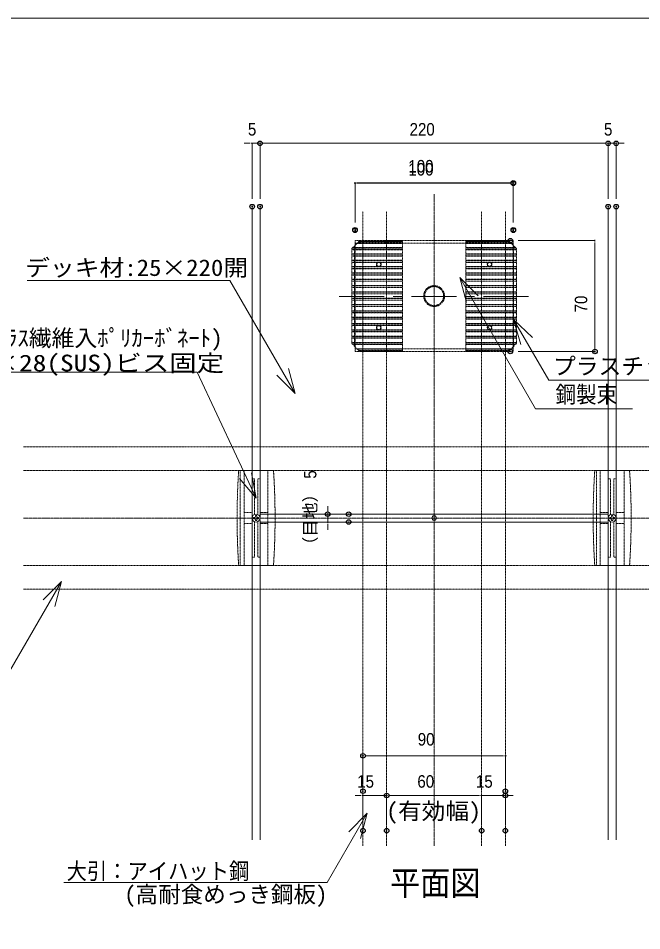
# Model space of a CAD drawing. Units: millimetres, scale not verified. Extents: x -12715 to 12220, y -3398 to 4210.
# Drawn here: x 659 to 1053, y 3019 to 3596 of the extents above; entities that cross this region are included whole.
import ezdxf
from ezdxf.enums import TextEntityAlignment as Align

# ---------------------------------------------------------------- set-up
doc = ezdxf.new("R2010")
doc.units = ezdxf.units.MM
doc.header["$LTSCALE"] = 5.7
doc.header["$PDMODE"] = 32
doc.header["$PDSIZE"] = 2.85
doc.linetypes.add('CHAIN1', pattern=[8, 5, -1, 1, -1])
doc.linetypes.add('DASHED1', pattern=[1.8, 1.2, -0.6])
for name, color, linetype, lineweight in [('0-0_図枠', 7, 'Continuous', 9), ('0-1_デッキ', 7, 'Continuous', 9), ('0-2_文字', 4, 'Continuous', 9), ('0-3_寸法', 7, 'Continuous', 9), ('0-4_一般', 4, 'Continuous', 9), ('0-5_根太', 4, 'Continuous', 9), ('0-7_0', 7, 'Continuous', 9), ('0-9_大引', 4, 'Continuous', 9), ('0-A_WQCS', 4, 'Continuous', 9), ('0-B_束', 4, 'Continuous', 9)]:
    doc.layers.add(name, color=color, linetype=linetype, lineweight=lineweight)
doc.layers.add('0-8_DEFPOINTS', color=7, linetype='Continuous')
doc.styles.add('Osaka', font='')
doc.styles.add('ＭＳ ゴシック', font='')
doc.styles.get('Osaka').set_extended_font_data('Osaka')
doc.styles.get('ＭＳ ゴシック').set_extended_font_data('MS Gothic')

# ---------------------------------------------------------------- blocks, each defined once
blk = doc.blocks.new('_DOT')
at = {"layer": '0-7_0'}
for p, q in [((-20, 0), (-40, 0)), ((-10, 0), (10, 0))]:
    blk.add_line(p, q, dxfattribs=at)
blk = doc.blocks.new('グループ-285-1')
at = {"layer": '0-5_根太', "linetype": 'DASHED1'}
for p, q in [((15772.1, 16198.7), (36948.2, 16198.7)), ((15772.1, 15598.7), (36948.2, 15598.7)), ((15772.1, 13198.7), (36948.2, 13198.7)), ((15772.1, 12598.7), (36948.2, 12598.7))]:
    blk.add_line(p, q, dxfattribs=at)
at = {"layer": '0-5_根太', "linetype": 'CHAIN1'}
blk.add_line((15772.1, 14398.7), (38654.6, 14398.7), dxfattribs=at)
blk = doc.blocks.new('グループ-288-1')
at = {"layer": '0-9_大引', "linetype": 'CHAIN1'}
blk.add_line((26152.3, 6112.7), (26152.3, 22589.2), dxfattribs=at)
at = {"layer": '0-9_大引', "linetype": 'DASHED1'}
for p, q in [((24352.3, 6112.7), (24352.3, 22154.3)), ((24952.3, 6112.7), (24952.3, 22154.3)), ((27352.3, 6112.7), (27352.3, 22154.3)), ((27952.3, 6112.7), (27952.3, 22154.3))]:
    blk.add_line(p, q, dxfattribs=at)
blk = doc.blocks.new('シンボル-24')
at = {"layer": '0-2_文字', "style": 'ＭＳ ゴシック', "width": 0.9}
blk.add_text('大引：アイハット鋼', height=417.9, dxfattribs=at).set_placement((-2575.2, -305.6), align=Align.BOTTOM_LEFT)
at = {"layer": '0-2_文字', "style": 'ＭＳ ゴシック'}
blk.add_text('\u3000\u3000 (高耐食めっき鋼板)', height=417.9, dxfattribs=at).set_placement((-2540, -894), align=Align.BOTTOM_LEFT)
blk = doc.blocks.new('グループ-425-1')
at = {"layer": '0-A_WQCS'}
blk.add_line((16, -39.2), (16, -62.5), dxfattribs=at)
for points in [[(-39.2, -16), (-62.5, -16), (-62.5, 16), (-39.2, 16)], [(-16, 39.3), (-16, 62.5), (16, 62.5), (16, 39.3)], [(39.2, 16), (62.5, 16), (62.5, -16), (39.2, -16)], [(16, -62.5), (-16, -62.5), (-16, -39.2)]]:
    blk.add_lwpolyline(points, dxfattribs=at)
blk.add_circle((0, 0), 100, dxfattribs=at)
for centre, start, end in [((-39.2, 39.3), 270, 0), ((39.2, 39.3), 180, 270), ((-39.2, -39.2), 0, 90), ((39.2, -39.2), 90, 180)]:
    blk.add_arc(centre, 23.2, start, end, dxfattribs=at)
blk = doc.blocks.new('グループ-426-1')
at = {"layer": '0-A_WQCS'}
blk.add_blockref('グループ-425-1', (0, 0), dxfattribs=at)
blk = doc.blocks.new('グループ-427-1')
at = {"layer": '0-A_WQCS', "linetype": 'DASHED1'}
for p, q in [((440, 1200), (-440, 1200)), ((-400, 1193.3), (-400, -1193.3)), ((-299.7, 1200), (-299.7, -1200)), ((-99.7, 1200), (-99.7, 29.8)), ((99.7, 29.8), (99.7, 1200)), ((299.7, -1200), (299.7, 1200)), ((-99.7, 988.4), (-40, 988.4)), ((-40, 96), (-40, 988.4)), ((40, 988.4), (40, 96)), ((40, 988.4), (99.7, 988.4)), ((-99.7, 140), (-299.7, 140)), ((99.7, 140), (299.7, 140)), ((-99.7, -140), (-299.7, -140)), ((-99.7, -29.8), (-99.7, -1200)), ((-40, -988.4), (-40, -96)), ((40, -96), (40, -988.4)), ((99.7, -1200), (99.7, -29.8)), ((99.7, -140), (299.7, -140)), ((-40, -988.4), (-99.7, -988.4)), ((99.7, -988.4), (40, -988.4)), ((440, -1200), (-440, -1200))]:
    blk.add_line(p, q, dxfattribs=at)
at = {"layer": '0-A_WQCS'}
for p, q in [((-99.7, 1200), (100.3, 1200)), ((100.3, -1200), (-99.7, -1200))]:
    blk.add_line(p, q, dxfattribs=at)
at = {"layer": '0-A_WQCS', "linetype": 'DASHED1'}
for centre, start, end in [((17540, 0), 176.1817, 183.8183), ((-17540, 0), 0, 3.8183), ((-17540, 0), 356.1817, 0)]:
    blk.add_arc(centre, 18020, start, end, dxfattribs=at)
at = {"layer": '0-A_WQCS'}
blk.add_blockref('グループ-426-1', (0, 0), dxfattribs=at)
blk = doc.blocks.new('グループ-428-1')
at = {"layer": '0-A_WQCS'}
blk.add_blockref('グループ-427-1', (0, 0), dxfattribs=at)
blk = doc.blocks.new('WQCS2016平')
at = {"layer": '0-A_WQCS'}
blk.add_blockref('グループ-428-1', (0, 0), dxfattribs=at)
blk = doc.blocks.new('グループ-499-1')
at = {"layer": '0-B_束', "linetype": 'DASHED1'}
for p, q in [((26952.3, 18610.6), (26952.3, 21410.6)), ((26952.3, 21410.6), (28032.3, 21410.6)), ((26952.3, 21398.6), (28044.3, 21398.6)), ((26952.3, 21390.6), (28052.3, 21390.6)), ((26952.3, 21382.6), (28060.3, 21382.6)), ((26952.3, 21358.6), (28084.3, 21358.6)), ((26952.3, 21350.6), (28092.3, 21350.6)), ((26952.3, 21342.6), (28100.3, 21342.6)), ((26952.3, 21238.6), (28204.3, 21238.6)), ((26952.3, 21230.6), (28212.3, 21230.6)), ((28220.3, 21222.6), (26952.3, 21222.6)), ((28032.3, 21410.6), (28232.3, 21210.6)), ((28162.3, 18740.6), (28162.3, 21280.7)), ((28232.3, 21190.6), (26952.3, 21190.6)), ((28232.3, 21182.6), (26952.3, 21182.6)), ((28232.3, 21078.6), (26952.3, 21078.6)), ((28232.3, 21070.6), (26952.3, 21070.6)), ((28232.3, 21030.6), (26952.3, 21030.6)), ((28232.3, 21022.6), (26952.3, 21022.6)), ((28232.3, 21210.6), (28232.3, 18810.6)), ((28232.3, 20918.6), (26952.3, 20918.6)), ((28232.3, 20910.6), (26952.3, 20910.6)), ((28232.3, 20870.6), (26952.3, 20870.6)), ((28232.3, 20862.6), (26952.3, 20862.6)), ((28232.3, 20758.6), (26952.3, 20758.6)), ((28232.3, 20750.6), (26952.3, 20750.6)), ((28232.3, 20710.6), (26952.3, 20710.6)), ((28232.3, 20702.6), (26952.3, 20702.6)), ((28232.3, 20598.6), (26952.3, 20598.6)), ((28232.3, 20590.6), (26952.3, 20590.6)), ((28232.3, 20550.6), (26952.3, 20550.6)), ((28232.3, 20542.6), (26952.3, 20542.6)), ((28232.3, 20438.6), (26952.3, 20438.6)), ((28232.3, 20430.6), (26952.3, 20430.6)), ((28232.3, 20390.6), (26952.3, 20390.6)), ((28232.3, 20382.6), (26952.3, 20382.6)), ((28232.3, 20278.6), (26952.3, 20278.6)), ((28232.3, 20270.6), (26952.3, 20270.6)), ((28232.3, 20230.6), (26952.3, 20230.6)), ((28232.3, 20222.6), (26952.3, 20222.6)), ((28232.3, 20118.6), (26952.3, 20118.6)), ((28232.3, 20110.6), (26952.3, 20110.6)), ((28232.3, 20070.6), (26952.3, 20070.6)), ((28232.3, 20062.6), (26952.3, 20062.6)), ((28232.3, 19958.6), (26952.3, 19958.6)), ((28232.3, 19950.6), (26952.3, 19950.6)), ((28232.3, 19910.6), (26952.3, 19910.6)), ((28232.3, 19902.6), (26952.3, 19902.6)), ((28232.3, 19798.6), (26952.3, 19798.6)), ((28232.3, 19790.6), (26952.3, 19790.6)), ((28232.3, 19750.6), (26952.3, 19750.6)), ((28232.3, 19742.6), (26952.3, 19742.6)), ((28232.3, 19638.6), (26952.3, 19638.6)), ((28232.3, 19630.6), (26952.3, 19630.6)), ((26952.3, 19590.6), (28232.3, 19590.6)), ((28232.3, 19582.6), (26952.3, 19582.6)), ((28232.3, 19478.6), (26952.3, 19478.6)), ((28232.3, 19470.6), (26952.3, 19470.6)), ((28232.3, 19430.6), (26952.3, 19430.6)), ((28232.3, 19422.6), (26952.3, 19422.6)), ((28232.3, 19318.6), (26952.3, 19318.6)), ((28232.3, 19310.6), (26952.3, 19310.6)), ((28232.3, 19270.6), (26952.3, 19270.6)), ((28232.3, 19262.6), (26952.3, 19262.6)), ((28232.3, 19158.6), (26952.3, 19158.6)), ((28232.3, 19150.6), (26952.3, 19150.6)), ((28232.3, 19110.6), (26952.3, 19110.6)), ((28232.3, 19102.6), (26952.3, 19102.6)), ((28232.3, 18998.6), (26952.3, 18998.6)), ((28232.3, 18990.6), (26952.3, 18990.6)), ((28232.3, 18950.6), (26952.3, 18950.6)), ((28232.3, 18942.6), (26952.3, 18942.6)), ((28232.3, 18838.6), (26952.3, 18838.6)), ((28232.3, 18830.6), (26952.3, 18830.6)), ((26952.3, 18790.6), (28212.3, 18790.6)), ((28204.3, 18782.6), (26952.3, 18782.6)), ((28232.3, 18810.6), (28032.3, 18610.6)), ((28100.3, 18678.6), (26952.3, 18678.6)), ((28092.3, 18670.6), (26952.3, 18670.6)), ((26952.3, 18630.6), (28052.3, 18630.6)), ((26952.3, 18622.6), (28044.3, 18622.6)), ((28032.3, 18610.6), (26952.3, 18610.6))]:
    blk.add_line(p, q, dxfattribs=at)
for centre in [(27552.3, 20810.6), (27552.3, 19210.6)]:
    blk.add_circle(centre, 49.9, dxfattribs=at)
blk = doc.blocks.new('グループ-500-1')
at = {"layer": '0-B_束', "linetype": 'DASHED1'}
for p, q in [((24272.3, 21410.6), (24072.3, 21210.6)), ((24084.3, 21222.6), (25352.3, 21222.6)), ((25352.3, 21230.6), (24092.3, 21230.6)), ((25352.3, 21238.6), (24100.3, 21238.6)), ((24142.4, 18740.6), (24142.4, 21280.7)), ((25352.3, 21342.6), (24204.3, 21342.6)), ((25352.3, 21350.6), (24212.3, 21350.6)), ((25352.3, 21358.6), (24220.3, 21358.6)), ((25352.3, 21382.6), (24244.3, 21382.6)), ((25352.3, 21390.6), (24252.3, 21390.6)), ((25352.3, 21398.6), (24260.3, 21398.6)), ((25352.3, 21410.6), (24272.3, 21410.6)), ((25352.3, 18610.6), (25352.3, 21410.6)), ((24072.3, 21210.6), (24072.3, 18810.6)), ((24072.3, 21190.6), (25352.3, 21190.6)), ((24072.3, 21182.6), (25352.3, 21182.6)), ((24072.3, 21078.6), (25352.3, 21078.6)), ((24072.3, 21070.6), (25352.3, 21070.6)), ((24072.3, 21030.6), (25352.3, 21030.6)), ((24072.3, 21022.6), (25352.3, 21022.6)), ((24072.3, 20918.6), (25352.3, 20918.6)), ((24072.3, 20910.6), (25352.3, 20910.6)), ((24072.3, 20870.6), (25352.3, 20870.6)), ((24072.3, 20862.6), (25352.3, 20862.6)), ((24072.3, 20758.6), (25352.3, 20758.6)), ((24072.3, 20750.6), (25352.3, 20750.6)), ((24072.3, 20710.6), (25352.3, 20710.6)), ((24072.3, 20702.6), (25352.3, 20702.6)), ((24072.3, 20598.6), (25352.3, 20598.6)), ((24072.3, 20590.6), (25352.3, 20590.6)), ((24072.3, 20550.6), (25352.3, 20550.6)), ((24072.3, 20542.6), (25352.3, 20542.6)), ((24072.3, 20438.6), (25352.3, 20438.6)), ((24072.3, 20430.6), (25352.3, 20430.6)), ((24072.3, 20390.6), (25352.3, 20390.6)), ((24072.3, 20382.6), (25352.3, 20382.6)), ((24072.3, 20278.6), (25352.3, 20278.6)), ((24072.3, 20270.6), (25352.3, 20270.6)), ((24072.3, 20230.6), (25352.3, 20230.6)), ((24072.3, 20222.6), (25352.3, 20222.6)), ((24072.3, 20118.6), (25352.3, 20118.6)), ((24072.3, 20110.6), (25352.3, 20110.6)), ((24072.3, 20070.6), (25352.3, 20070.6)), ((24072.3, 20062.6), (25352.3, 20062.6)), ((24072.3, 19958.6), (25352.3, 19958.6)), ((24072.3, 19950.6), (25352.3, 19950.6)), ((24072.3, 19910.6), (25352.3, 19910.6)), ((24072.3, 19902.6), (25352.3, 19902.6)), ((24072.3, 19798.6), (25352.3, 19798.6)), ((24072.3, 19790.6), (25352.3, 19790.6)), ((24072.3, 19750.6), (25352.3, 19750.6)), ((24072.3, 19742.6), (25352.3, 19742.6)), ((24072.3, 19638.6), (25352.3, 19638.6)), ((24072.3, 19630.6), (25352.3, 19630.6)), ((25352.3, 19590.6), (24072.3, 19590.6)), ((24072.3, 19582.6), (25352.3, 19582.6)), ((24072.3, 19478.6), (25352.3, 19478.6)), ((24072.3, 19470.6), (25352.3, 19470.6)), ((24072.3, 19430.6), (25352.3, 19430.6)), ((24072.3, 19422.6), (25352.3, 19422.6)), ((24072.3, 19318.6), (25352.3, 19318.6)), ((24072.3, 19310.6), (25352.3, 19310.6)), ((24072.3, 19270.6), (25352.3, 19270.6)), ((24072.3, 19262.6), (25352.3, 19262.6)), ((24072.3, 19158.6), (25352.3, 19158.6)), ((24072.3, 19150.6), (25352.3, 19150.6)), ((24072.3, 19110.6), (25352.3, 19110.6)), ((24072.3, 19102.6), (25352.3, 19102.6)), ((24072.3, 18998.6), (25352.3, 18998.6)), ((24072.3, 18990.6), (25352.3, 18990.6)), ((24072.3, 18950.6), (25352.3, 18950.6)), ((24072.3, 18942.6), (25352.3, 18942.6)), ((24072.3, 18838.6), (25352.3, 18838.6)), ((24072.3, 18830.6), (25352.3, 18830.6)), ((24072.3, 18810.6), (24272.3, 18610.6)), ((25352.3, 18790.6), (24092.3, 18790.6)), ((24100.3, 18782.6), (25352.3, 18782.6)), ((24204.3, 18678.6), (25352.3, 18678.6)), ((24212.3, 18670.6), (25352.3, 18670.6)), ((25352.3, 18630.6), (24252.3, 18630.6)), ((25352.3, 18622.6), (24260.3, 18622.6)), ((24272.3, 18610.6), (25352.3, 18610.6))]:
    blk.add_line(p, q, dxfattribs=at)
for centre in [(24752.3, 20810.6), (24752.3, 19210.6)]:
    blk.add_circle(centre, 49.9, dxfattribs=at)
blk = doc.blocks.new('グループ-501-1')
at = {"layer": '0-B_束', "linetype": 'DASHED1'}
for p, q in [((24152.3, 21346.6), (28152.3, 21346.6)), ((24152.3, 21290.6), (24152.3, 18730.6)), ((24152.3, 18674.6), (28152.3, 18674.6))]:
    blk.add_line(p, q, dxfattribs=at)
blk.add_lwpolyline([(24152.3, 21290.6), (24152.3, 21410.6), (28152.3, 21410.6), (28152.3, 21290.6), (28152.3, 18730.6), (28152.3, 18610.6), (24152.3, 18610.6), (24152.3, 18730.6)], dxfattribs=at)
for centre, radius in [((24752.3, 20810.6), 60), ((27552.3, 20810.6), 60), ((26152.3, 20010.6), 264), ((26152.3, 20010.6), 264), ((26152.3, 20010.6), 240), ((24752.3, 19210.6), 60), ((27552.3, 19210.6), 60)]:
    blk.add_circle(centre, radius, dxfattribs=at)
at = {"layer": '0-B_束'}
for name in ['グループ-500-1', 'グループ-499-1']:
    blk.add_blockref(name, (0, 0), dxfattribs=at)

msp = doc.modelspace()

# ---------------------------------------------------------------- linework, layer by layer
at = {"layer": '0-0_図枠', "color": 5}
msp.add_lwpolyline([(418.984, 3595.811), (2418.984, 3595.811), (2418.984, 2295.811), (418.984, 2295.811)], close=True, dxfattribs=at)
at = {"layer": '0-1_デッキ'}
for p, q in [((806.384, 3076.67), (806.384, 3476.67)), ((811.384, 3282.468), (811.384, 3476.67)), ((1031.384, 3282.468), (1031.384, 3476.67)), ((1036.384, 3076.67), (1036.384, 3476.67)), ((811.384, 3282.468), (1031.384, 3282.468)), ((811.384, 3076.67), (811.384, 3277.468)), ((1031.384, 3277.468), (811.384, 3277.468)), ((1031.384, 3076.67), (1031.384, 3277.468))]:
    msp.add_line(p, q, dxfattribs=at)
at = {"layer": '0-1_デッキ', "color": 1}
msp.add_point((921.394, 3279.968), dxfattribs=at)
at = {"layer": '0-2_文字'}
for p, q in [((985.53, 3349.074), (937.639, 3432.025)), ((792.359, 3430.001), (664.279, 3430.001)), ((792.359, 3430.001), (833.553, 3358.652)), ((771.59, 3372.186), (566.979, 3372.186)), ((771.59, 3372.186), (808.922, 3292.467)), ((985.53, 3349.074), (1046.743, 3349.074)), ((651.043, 3179.416), (685.952, 3239.882)), ((853.748, 3049.634), (879.014, 3093.395)), ((853.748, 3049.634), (687.363, 3049.634))]:
    msp.add_line(p, q, dxfattribs=at)
for points in [[(941.892, 3416.15), (937.639, 3432.025), (949.26, 3420.404)], [(1180.422, 3367.126), (993.797, 3367.126), (971.643, 3405.497)], [(976.173, 3389.699), (971.643, 3405.497), (983.465, 3394.081)], [(829.299, 3374.527), (833.553, 3358.652), (821.931, 3370.274)], [(806.068, 3308.653), (808.922, 3292.467), (798.358, 3305.057)], [(674.331, 3228.26), (685.952, 3239.882), (681.699, 3224.007)], [(867.393, 3081.774), (879.014, 3093.395), (874.76, 3077.52)]]:
    msp.add_lwpolyline(points, dxfattribs=at)
at = {"layer": '0-3_寸法'}
for p, q in [((803.881, 3516.793), (801.377, 3516.793)), ((806.384, 3481.793), (806.384, 3516.793)), ((806.384, 3516.793), (811.384, 3516.793)), ((811.384, 3481.793), (811.384, 3516.793)), ((811.384, 3481.793), (811.384, 3516.793)), ((813.888, 3516.793), (1028.881, 3516.793)), ((813.888, 3516.793), (816.392, 3516.793)), ((1028.881, 3516.793), (1026.377, 3516.793)), ((1031.384, 3481.793), (1031.384, 3516.793)), ((1031.384, 3481.793), (1031.384, 3516.793)), ((1031.384, 3516.793), (1036.384, 3516.793)), ((1036.384, 3481.793), (1036.384, 3516.793)), ((1038.888, 3516.793), (1041.392, 3516.793)), ((871.394, 3467.053), (871.394, 3491.834)), ((871.394, 3466.755), (871.394, 3491.536)), ((873.898, 3491.834), (968.891, 3491.834)), ((873.898, 3491.536), (968.891, 3491.536)), ((971.394, 3467.053), (971.394, 3491.834)), ((971.394, 3466.755), (971.394, 3491.536)), ((974.51, 3455.266), (1023.029, 3455.266)), ((1023.029, 3452.762), (1023.029, 3387.77)), ((974.51, 3385.266), (1023.029, 3385.266)), ((854.124, 3284.971), (854.124, 3287.475)), ((862.424, 3282.468), (854.124, 3282.468)), ((854.124, 3277.468), (854.124, 3282.468)), ((862.424, 3277.468), (854.124, 3277.468)), ((854.124, 3274.964), (854.124, 3272.46)), ((876.394, 3112.42), (876.394, 3129.706)), ((963.891, 3129.706), (878.898, 3129.706)), ((966.394, 3112.42), (966.394, 3129.706)), ((873.891, 3104.706), (871.387, 3104.706)), ((876.394, 3087.42), (876.394, 3104.706)), ((876.394, 3104.706), (891.394, 3104.706)), ((891.394, 3087.42), (891.394, 3104.706)), ((891.394, 3087.42), (891.394, 3104.706)), ((948.891, 3104.706), (893.898, 3104.706)), ((893.898, 3104.706), (896.402, 3104.706)), ((948.891, 3104.706), (946.387, 3104.706)), ((951.394, 3087.42), (951.394, 3104.706)), ((951.394, 3087.42), (951.394, 3104.706)), ((951.394, 3104.706), (966.394, 3104.706)), ((966.394, 3087.42), (966.394, 3104.706)), ((968.898, 3104.706), (971.402, 3104.706))]:
    msp.add_line(p, q, dxfattribs=at)
at = {"layer": '0-4_一般', "linetype": 'CHAIN1'}
msp.add_line((861.394, 3419.968), (981.394, 3419.968), dxfattribs=at)
at = {"layer": '0-8_DEFPOINTS'}
for p in [(811.384, 3516.793), (1031.384, 3516.793), (1036.384, 3516.793), (971.394, 3491.834), (971.394, 3491.536), (806.384, 3476.793), (811.384, 3476.793), (1031.384, 3476.793), (1036.384, 3476.793), (871.394, 3462.053), (871.394, 3461.755), (971.394, 3462.053), (971.394, 3461.755), (969.51, 3455.266), (969.51, 3385.266), (1023.029, 3385.266), (854.124, 3282.468), (867.424, 3282.468), (867.424, 3277.468), (876.394, 3129.706), (876.394, 3107.42), (966.394, 3107.42), (891.394, 3104.706), (966.394, 3104.706), (876.394, 3082.42), (891.394, 3082.42), (951.394, 3082.42), (966.394, 3082.42)]:
    msp.add_point(p, dxfattribs=at)

# ---------------------------------------------------------------- block references
at = {"layer": '0-2_文字', "xscale": 0.025, "yscale": 0.025}
msp.add_blockref('シンボル-24', (753.537, 3056.171), dxfattribs=at)
at = {"layer": '0-3_寸法', "xscale": 0.06259308, "yscale": 0.06259308}
for p in [(806.384, 3516.793), (1031.384, 3516.793), (1031.384, 3516.793), (971.394, 3491.834), (971.394, 3491.536), (966.394, 3129.706), (876.394, 3104.706), (951.394, 3104.706), (951.394, 3104.706)]:
    msp.add_blockref('_DOT', p, dxfattribs=at)
for p, rotation in [((811.384, 3516.793), 180), ((811.384, 3516.793), 180), ((1036.384, 3516.793), 180), ((871.394, 3491.834), 180), ((871.394, 3491.536), 180), ((1023.029, 3455.266), 90), ((1023.029, 3385.266), 270), ((854.124, 3282.468), 270), ((854.124, 3277.468), 90), ((876.394, 3129.706), 180), ((891.394, 3104.706), 180), ((891.394, 3104.706), 180), ((966.394, 3104.706), 180)]:
    msp.add_blockref('_DOT', p, dxfattribs=dict(at, rotation=rotation))
at = {"layer": '0-5_根太', "xscale": 0.025, "yscale": 0.025}
msp.add_blockref('グループ-285-1', (267.586, 2920), dxfattribs=at)
at = {"layer": '0-9_大引', "xscale": 0.025, "yscale": 0.025}
msp.add_blockref('グループ-288-1', (267.586, 2920), dxfattribs=at)
at = {"layer": '0-A_WQCS', "xscale": 0.025, "yscale": 0.025}
for p in [(808.884, 3279.968), (1033.884, 3279.968)]:
    msp.add_blockref('WQCS2016平', p, dxfattribs=at)
at = {"layer": '0-B_束', "xscale": 0.025, "yscale": 0.025}
msp.add_blockref('グループ-501-1', (267.586, 2920), dxfattribs=at)

# ---------------------------------------------------------------- texts
at = {"layer": '0-2_文字', "style": 'ＭＳ ゴシック'}
for s, height, width, p in [('デッキ材:25×220開', 10.45, 1.1, (662.901, 3429.832)), ('3.5×28(SUS)ビス固定', 10.56, 1.2, (616.025, 3369.497)), ('鋼製束', 10.56, 0.9, (998.102, 3349.64)), ('平面図', 15.54, 0.9, (893.496, 3036.943))]:
    msp.add_text(s, height=height, dxfattribs=dict(at, width=width)).set_placement(p, align=Align.BOTTOM_LEFT)
for s, p in [('ﾜｲﾄﾞQCS(ｶﾞﾗｽ繊維入ﾎﾟﾘｶｰﾎﾞﾈｰﾄ)', (578.921, 3385.283)), ('プラスチックプレート t=1.0', (996.466, 3367.532))]:
    msp.add_text(s, height=10.56, dxfattribs=at).set_placement(p, align=Align.BOTTOM_LEFT)
at = {"layer": '0-3_寸法', "style": 'Osaka', "width": 0.9}
for s, p in [('5', (803.713, 3519.293)), ('220', (905.872, 3519.293)), ('5', (1028.713, 3519.293)), ('100', (905.106, 3495.96)), ('100', (905.106, 3494.036)), ('90', (911.053, 3133.832)), ('15', (872.777, 3107.206)), ('60', (910.794, 3107.206)), ('15', (947.777, 3107.206))]:
    msp.add_text(s, height=7.918, dxfattribs=at).set_placement(p, align=Align.BOTTOM_LEFT)
for s, p in [('70', (1020.529, 3409.924)), ('5', (849.35, 3304.847))]:
    msp.add_text(s, height=7.918, rotation=90, dxfattribs=at).set_placement(p, align=Align.BOTTOM_LEFT)
at = {"layer": '0-3_寸法', "style": 'Osaka'}
msp.add_text('（目地）', height=7.918, rotation=90, dxfattribs=at).set_placement((849.35, 3257.462), align=Align.BOTTOM_LEFT)
at = {"layer": '0-3_寸法', "color": 4, "style": 'ＭＳ ゴシック', "width": 1.05}
msp.add_text('(有効幅)', height=10.45, dxfattribs=at).set_placement((891.104, 3086.452), align=Align.BOTTOM_LEFT)

doc.saveas('drawing.dxf')
